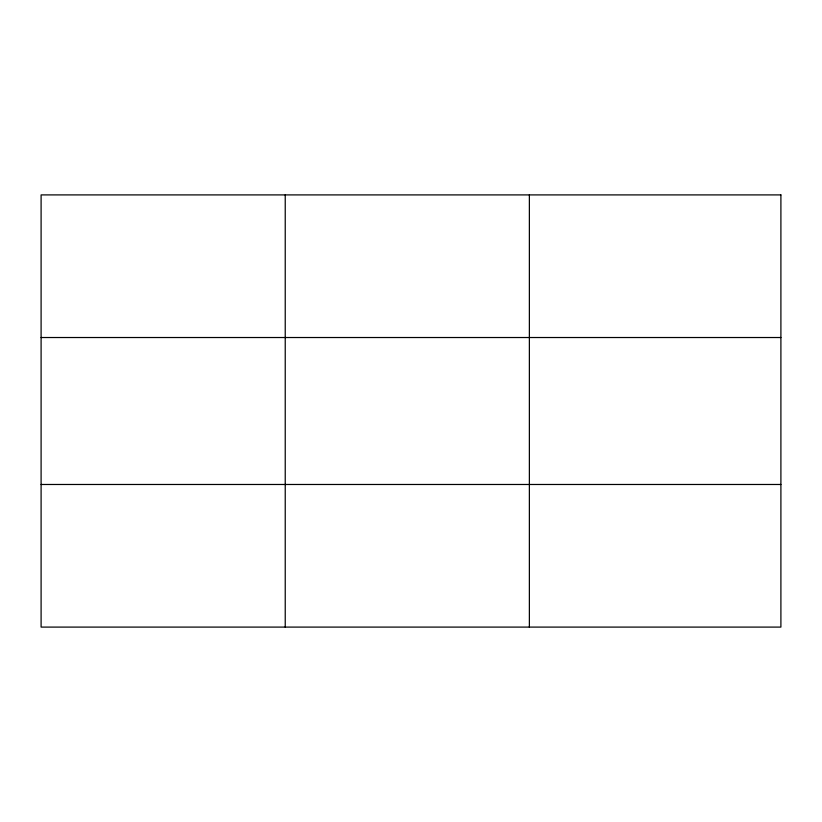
<?xml version="1.0" encoding="UTF-8"?>
<svg xmlns="http://www.w3.org/2000/svg" width="822" height="822" viewBox="0 0 822 822"><rect width="100%" height="100%" fill="white"/><g stroke="black" fill="none" stroke-linecap="round" stroke-linejoin="round"><path stroke-width="1.23" d="M285.234 194.906L285.234 627.094M529.368 194.906L529.368 627.094M41.1 337.523L780.9 337.523M41.1 484.477L780.9 484.477M780.9 194.906L780.9 627.094L41.1 627.094L41.1 194.906L780.9 194.906"/></g></svg>
